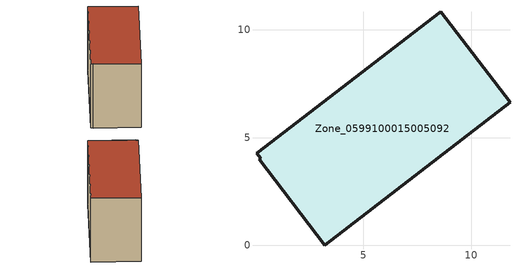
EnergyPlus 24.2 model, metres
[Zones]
Zone_0599100015005092
 floor ground (C_G): 0.07,4.27 8.6,10.85 11.81,6.64 3.21,0 0.17,3.99 0.24,4.05 z1
 wall outside (C_F): 11.81,6.64 8.6,10.85 0.07,4.27 0.24,4.05 0.17,3.99 3.21,0 11.81,6.64 z1:8.99
 roof outside (C_R): 8.6,10.85 0.07,4.27 0.24,4.05 0.17,3.99 3.21,0 11.81,6.64 z8.99
[BUILDING]
Pand.0599100015005092: North Axis=0; Terrain=City; Loads Convergence Tolerance Value=0.04; Temperature Convergence Tolerance Value=0.4; Solar Distribution=FullExterior; Maximum Number of Warmup Days=25; Minimum Number of Warmup Days=1
[Site:Location]
Rotterdam.The.Hague.AP_ZH_NLD Design_Conditions: Latitude=51.96; Longitude=4.45; Time Zone=1; Elevation=-4.5
[SITE:GROUNDTEMPERATURE:BUILDINGSURFACE]
18, 18, 18, 18, 18, 18, 18, 18, 18, 18, 18, 18
[MATERIAL] Thermal Absorptance=0.9; Solar Absorptance=0.7; Visible Absorptance=0.7
Name | Roughness | Thickness | Conductivity | Density | Specific Heat
G.TI.1975-1991 | MediumSmooth | 0.15 | 0.288461 | 540 | 1210
F.TI.1975-1991 | Rough | 0.3 | 0.230769 | 1920 | 840
R.TI.1975-1991 | MediumRough | 0.2 | 0.153846 | 1500 | 1000
[CONSTRUCTION]
C_G: G.TI.1975-1991
C_F: F.TI.1975-1991
C_R: R.TI.1975-1991
[ZONE]
Zone_0599100015005092: Type=1; Multiplier=1; Ceiling Height=Autocalculate; Volume=Autocalculate; Floor Area=autocalculate; Part of Total Floor Area=Yes
[ZONEINFILTRATION:DESIGNFLOWRATE]
Infil_Zone_0599100015005092: Zone or ZoneList or Space or SpaceList=Zone_0599100015005092; Schedule=AlwaysOn; Design Flow Rate Calculation Method=Flow/Area; Flow Rate per Floor Area=0.003; Constant Term Coefficient=1; Temperature Term Coefficient=0; Velocity Term Coefficient=0; Velocity Squared Term Coefficient=0
[HVACTEMPLATE:ZONE:IDEALLOADSAIRSYSTEM]
Zone_0599100015005092: Maximum Heating Supply Air Temperature=50; Minimum Cooling Supply Air Temperature=13; Maximum Heating Supply Air Humidity Ratio=0.0156; Minimum Cooling Supply Air Humidity Ratio=0.0077; Heating Limit=NoLimit; Cooling Limit=NoLimit; Dehumidification Control Type=ConstantSensibleHeatRatio; Cooling Sensible Heat Ratio=0.7; Dehumidification Setpoint=60; Humidification Control Type=None; Humidification Setpoint=30; Outdoor Air Method=None; Outdoor Air Flow Rate per Person=0.00944; Outdoor Air Flow Rate per Zone Floor Area=0; Outdoor Air Flow Rate per Zone=0; Demand Controlled Ventilation Type=None; Outdoor Air Economizer Type=NoEconomizer; Heat Recovery Type=None; Sensible Heat Recovery Effectiveness=0.7; Latent Heat Recovery Effectiveness=0.65
[ZONECONTROL:THERMOSTAT]
ThermostatControl_Zone_0599100015005092: Zone or ZoneList=Zone_0599100015005092; Control Type Schedule=DualSetpointControlType; Control 1=Thermostat_Zone_0599100015005092; Temperature Difference Between Cutout And Setpoint=0
[THERMOSTATSETPOINT:DUALSETPOINT]
Thermostat_Zone_0599100015005092: Heating Setpoint Temperature Schedule=HeatingSetpoint_Zone_0599100015005092; Cooling Setpoint Temperature Schedule=CoolingSetpoint_Zone_0599100015005092
[SCHEDULE:COMPACT]
HeatingSetpoint_Zone_0599100015005092: Through: 12/31, For: AllDays, Until: 24:00, 21
CoolingSetpoint_Zone_0599100015005092: Through: 12/31, For: AllDays, Until: 24:00, 24
DualSetpointControlType: Through: 12/31, For: AllDays, Until: 24:00, 4
AlwaysOn: Through: 12/31, For: AllDays, Until: 24:00, 1
